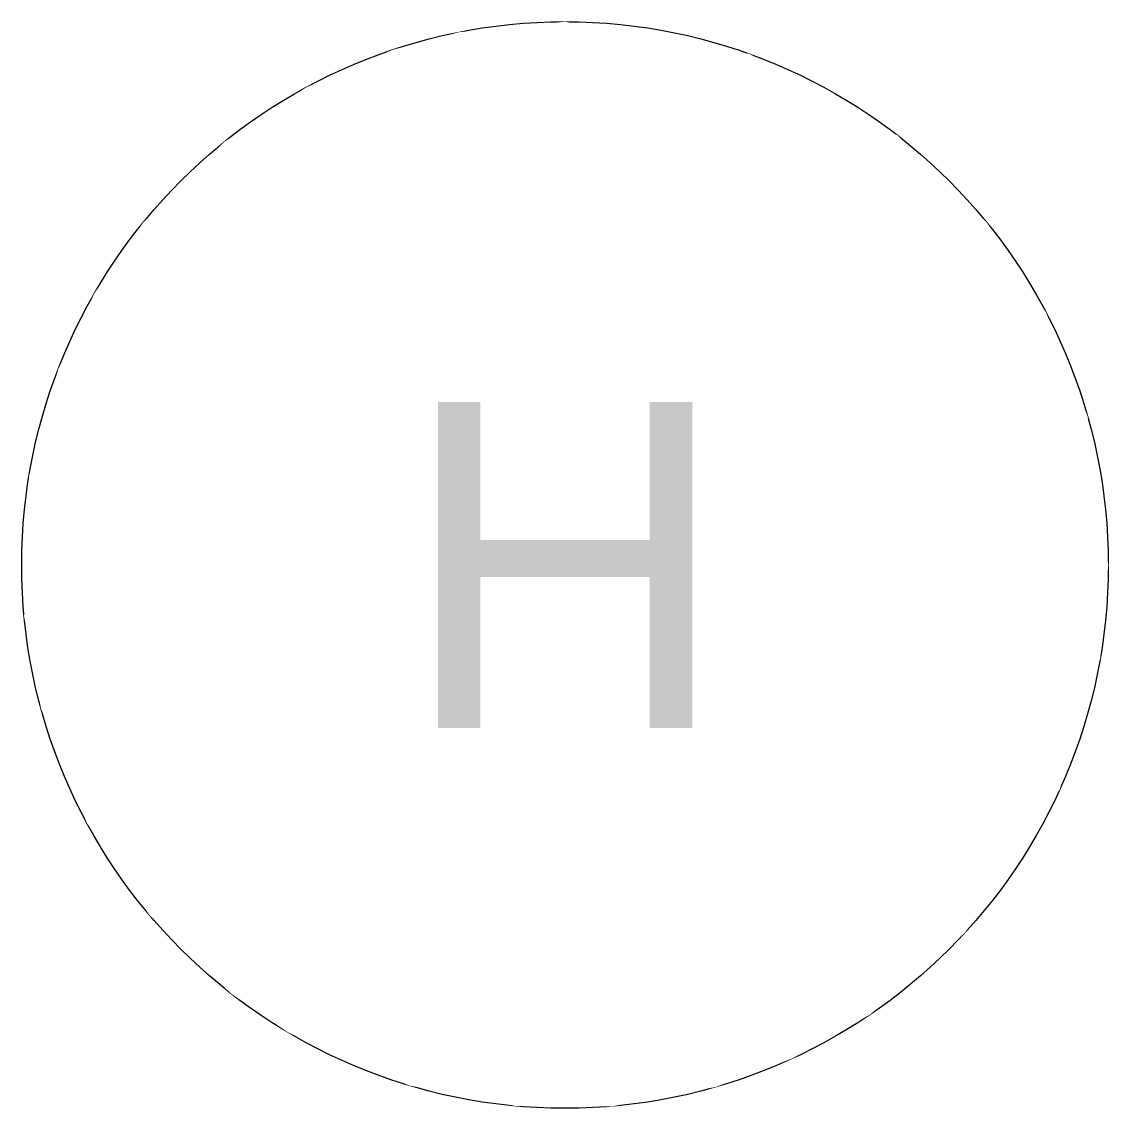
# Model space of a CAD drawing. Header units: inches. Extents: x -11.3 to 47.2, y -1.9 to 32.
# Drawn here: x 30.724 to 31.224, y 14.85 to 15.35 of the extents above; entities that cross this region are included whole.
import ezdxf
from ezdxf.enums import TextEntityAlignment as Align

# ---------------------------------------------------------------- set-up
doc = ezdxf.new("R2010")
doc.units = ezdxf.units.IN
doc.header["$MEASUREMENT"] = 0
doc.set_wipeout_variables(frame=1)
doc.layers.add('AXES-2ND&3RD$0$A-GRID-IDEN @ 50', color=51, linetype='Continuous')
doc.layers.add('AXES-2ND&3RD$0$S-AXIS-CIRC', color=22, linetype='Continuous', lineweight=13)
doc.styles.add('AXES-2ND&3RD$0$DMA-T-S', font='sanss___.ttf', dxfattribs={"height": 0.0023})

# ---------------------------------------------------------------- blocks, each defined once
blk = doc.blocks.new('AXES-2ND&3RD$0$GI')
at = {"layer": 'AXES-2ND&3RD$0$S-AXIS-CIRC'}
blk.add_circle((0, 0), 0.005, dxfattribs=at)
at = {"style": 'AXES-2ND&3RD$0$DMA-T-S'}
blk.add_attdef('GRID_INDICATOR', text='', height=0.003, dxfattribs=at).set_placement((0, 0), align=Align.MIDDLE)
blk.add_wipeout([(0, 0.005), (0.001699, 0.004703), (0.003062, 0.003952), (0.003885, 0.003148), (0.004427, 0.002324), (0.004809, 0.00137), (0.005, 0), (0.004926, -0.00086), (0.004553, -0.002066), (0.00368, -0.003385), (0.002808, -0.004137), (0.002093, -0.004541), (0.001387, -0.004804), (0.000441, -0.004981), (-0.000456, -0.004979), (-0.001432, -0.004791), (-0.002545, -0.004304), (-0.003074, -0.003944), (-0.003826, -0.003219), (-0.004401, -0.002373), (-0.004822, -0.001323), (-0.004978, -0.000472), (-0.004932, 0.000822), (-0.004664, 0.001802), (-0.004329, 0.002503), (-0.00388, 0.003154), (-0.003139, 0.003892), (-0.00238, 0.004397), (-0.001591, 0.00474), (-0.000973, 0.004904)]).dxf.layer = 'AXES-2ND&3RD$0$S-AXIS-CIRC'
for tag, p in [('LINE_1', (0, 0.0015)), ('LINE_2', (0, -0.002161))]:
    blk.add_attdef(tag, text='', height=0.003, dxfattribs=at).set_placement(p, align=Align.MIDDLE)

msp = doc.modelspace()

# ---------------------------------------------------------------- block references
at = {"layer": 'AXES-2ND&3RD$0$A-GRID-IDEN @ 50'}
ref = msp.add_blockref('AXES-2ND&3RD$0$GI', (30.97444, 15.1), dxfattribs=dict(at, xscale=50, yscale=50, zscale=50))
ref.add_attrib('GRID_INDICATOR', 'H', dxfattribs={"layer": '0', "color": 2, "height": 0.15, "style": 'AXES-2ND&3RD$0$DMA-T-S'}).set_placement((30.97444, 15.1), align=Align.MIDDLE)

doc.saveas('drawing.dxf')
